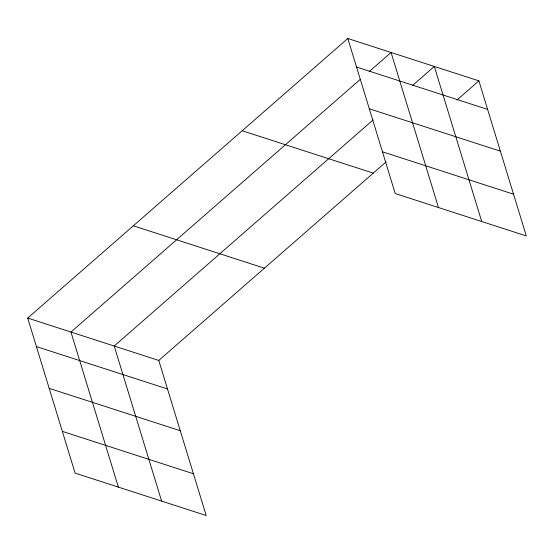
<?xml version="1.0" encoding="UTF-8"?>
<svg xmlns="http://www.w3.org/2000/svg" width="554" height="554" viewBox="0 0 554 554"><rect width="100%" height="100%" fill="white"/><g stroke="black" fill="none" stroke-linecap="round" stroke-linejoin="round"><path stroke-width="0.83" d="M27.7 318.065L158.776 360.439L206.185 515.504L75.109 473.13L27.7 318.065L347.815 38.496L478.891 80.87L526.3 235.935L395.224 193.561L347.815 38.496M360.148 79.478L70.954 332.047L118.362 487.118M369.165 71.605L391.069 52.478L438.477 207.549M373.133 119.899L114.214 346.028L161.623 501.1M412.425 85.586L434.322 66.459L481.731 221.531M158.776 360.439L386.138 161.872M456.988 99.997L478.891 80.87M356.534 67.027L487.617 109.401M369.303 108.785L500.38 151.159M382.454 151.81L513.537 194.184M242.174 130.751L373.251 173.125M133.334 225.803L264.417 268.178M36.425 346.596L167.502 388.97M49.188 388.354L180.272 430.728M62.346 431.379L193.422 473.753"/></g></svg>
